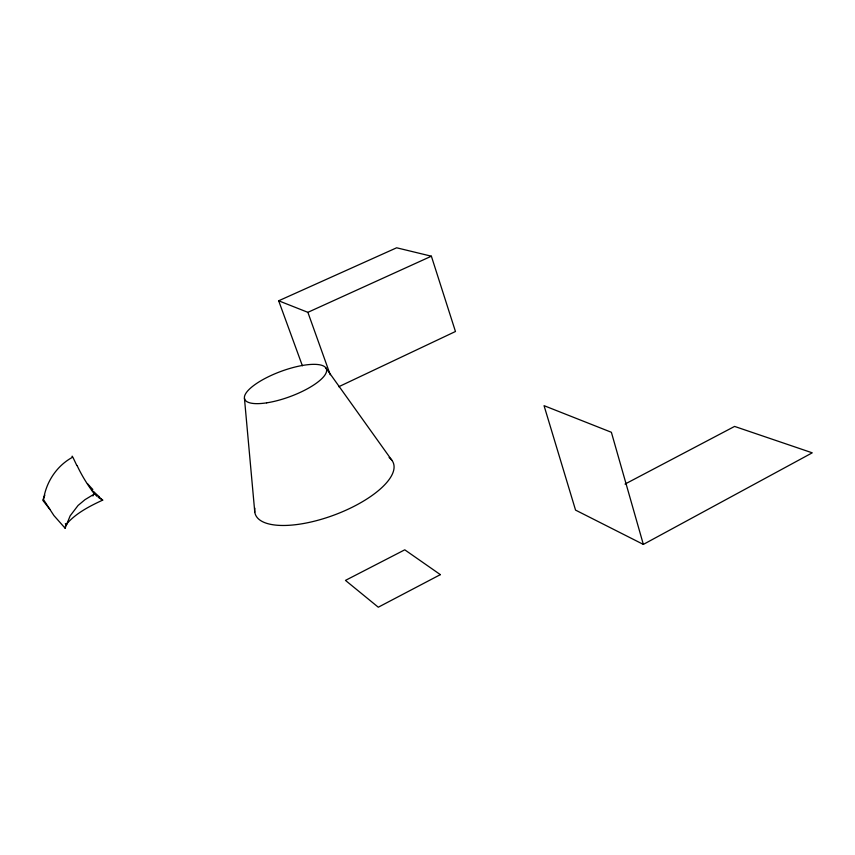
<?xml version="1.0" encoding="UTF-8"?>
<svg xmlns="http://www.w3.org/2000/svg" width="855" height="855" viewBox="0 0 855 855"><rect width="100%" height="100%" fill="white"/><g stroke="black" fill="none" stroke-linecap="round" stroke-linejoin="round"><path stroke-width="1.28" d="M76.811 465.505L72.825 457.094C56.9 465.59 46.084 481.878 43.53 499.651L53.918 515.554L65.108 528.198L70.163 515.822L78.062 505.465L85.051 499.63L94.563 493.869L97.053 496.392M49.847 509.324L42.75 500.25L44.845 495.152M65.493 525.376C74.588 513.941 89.144 506.363 102.707 500.111L98.859 496.894M643.345 544.411L611.378 432.277L544.047 405.665L575.554 510.104L643.345 544.411L812.25 452.829L734.584 426.421L625.026 484.069M338.74 386.738L455.459 331.505L431.38 256.201L396.645 247.79L278.666 300.789L302.381 365.769M278.666 300.789L307.875 312.332L431.38 256.201M102.707 500.111L98.218 497.311M66.733 524.628L65.343 523.623M93.216 491.668L91.891 490.343M65.108 528.198L64.788 527.193M325.744 367.725L391.793 460.172M307.875 312.332L330.212 374.725M244.445 398.323L254.779 512.145M389.1 457.521A73.626 28.108 -20.4 0 1 334.968 514.742A73.626 28.108 -20.4 0 1 254.854 508.169M99.095 496.616A92.8 69.415 43.1 0 1 93.473 491.411M92.832 489.477A96.284 73.712 43 0 1 87.456 483.599M71.959 456.463A114.752 11.425 59.4 0 1 72.28 456.175M94.413 493.955A132.258 103.883 42.2 0 1 77.046 465.451M92.896 495.986A148.129 16.491 14 0 1 93.152 495.398M440.357 574.635L378.284 607.21L345.463 580.395L404.768 549.818L440.357 574.635M266.675 402.844A43.573 13.402 -20.3 0 0 326.589 369.702A43.573 13.402 -20.3 0 0 263.276 379.406A43.573 13.402 -20.3 0 0 266.675 402.844"/></g></svg>
